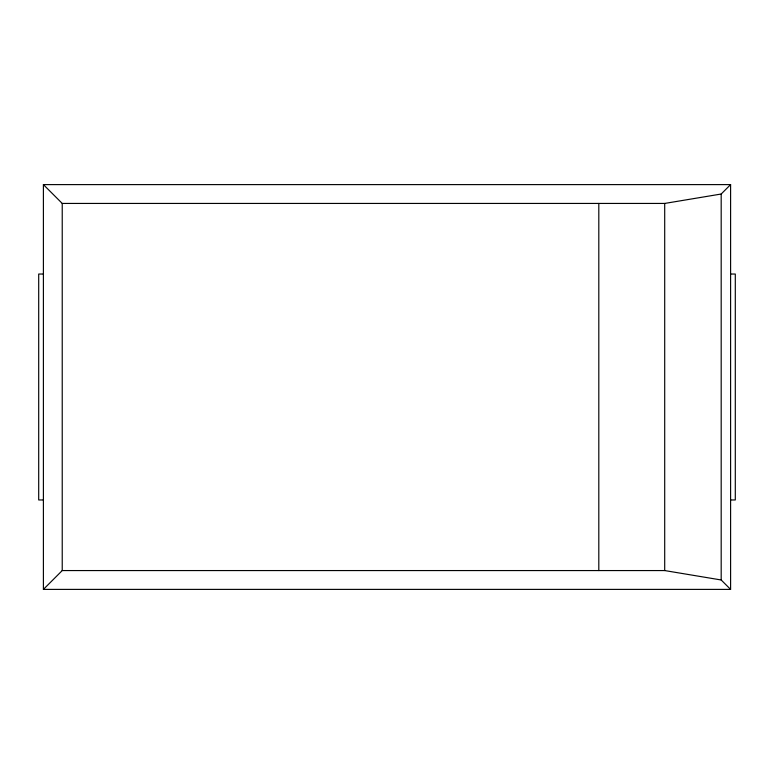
<?xml version="1.0" encoding="UTF-8"?>
<svg xmlns="http://www.w3.org/2000/svg" width="774" height="774" viewBox="0 0 774 774"><rect width="100%" height="100%" fill="white"/><g stroke="black" fill="none" stroke-linecap="round" stroke-linejoin="round"><path stroke-width="1.16" d="M43.402 589.391L62.23 570.564L664.702 570.564L721.184 579.978L730.598 589.391L730.598 184.609L43.402 184.609L43.402 589.391L730.598 589.391M43.402 184.609L62.23 203.436L664.702 203.436L721.184 194.022L730.598 184.609M43.402 274.035L38.7 274.035L38.7 499.965L43.402 499.965M730.598 274.035L735.3 274.035L735.3 499.965L730.598 499.965M721.184 194.022L721.184 579.978M664.702 203.436L664.702 570.564M598.805 203.436L598.805 570.564M62.23 203.436L62.23 570.564"/></g></svg>
